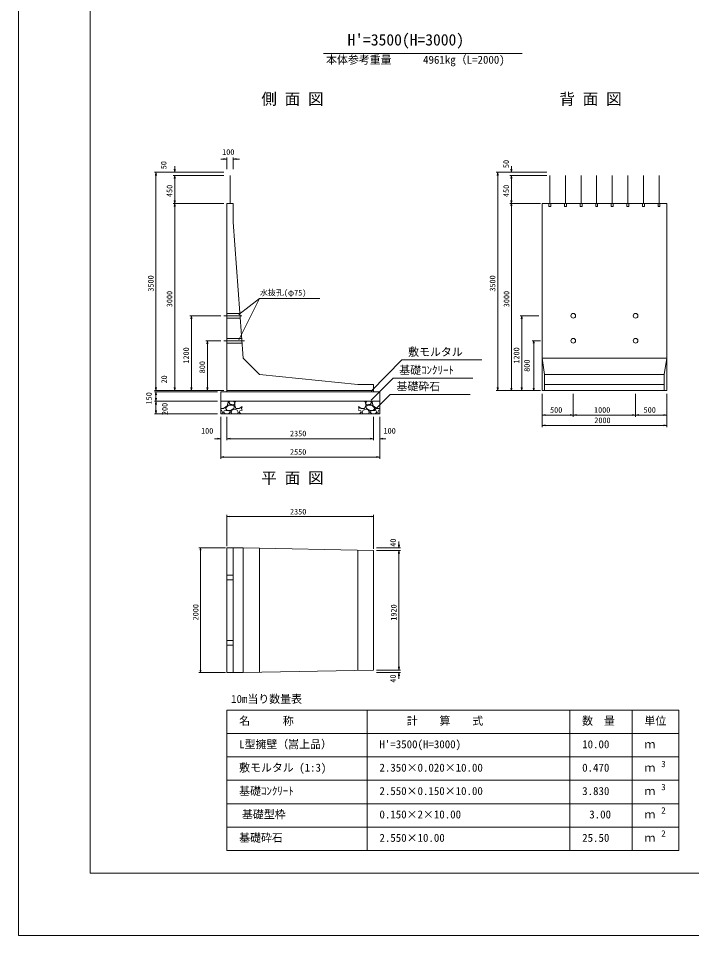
# Model space of a CAD drawing. Units: millimetres on the paper. Extents: x 0 to 841, y 0 to 594.
# Drawn here: x 0 to 216, y 0 to 294.1 of the extents above; entities that cross this region are included whole.
import ezdxf
from ezdxf.enums import TextEntityAlignment as Align

# ---------------------------------------------------------------- set-up
doc = ezdxf.new("R2010")
doc.units = ezdxf.units.MM
for name, color, linetype, lineweight in [('0_2', 7, 'Continuous', 9), ('D-MTR-FRAM（材料表図枠）', 2, 'Continuous', 18), ('D-STR-DIM（寸法）', 7, 'Continuous', 18), ('D-STR-HTXT（旗揚げ）', 7, 'Continuous', 18), ('D-STR-STR1（構造物）', 7, 'Continuous', 18), ('D-STR-STRn（構造物）', 7, 'Continuous', 18), ('D-STR（構造物外形線）', 1, 'Continuous', 18), ('D-TTL(外枠）', 2, 'Continuous', 18), ('DEFPOINTS_3', 8, 'Continuous', 18)]:
    doc.layers.add(name, color=color, linetype=linetype, lineweight=lineweight)
for name, color, linetype in [('D-MTR-TXT(文字列）', 7, 'Continuous'), ('D-MTR（材料表タイトル）', 7, 'Continuous'), ('D-STR-TXT（文字）', 7, 'Continuous'), ('D-TTL-TXT（文字）', 7, 'Continuous')]:
    doc.layers.add(name, color=color, linetype=linetype)
doc.styles.add('ＭＳ ゴシック', font='')
doc.styles.get('ＭＳ ゴシック').set_extended_font_data('MS Gothic')

msp = doc.modelspace()

# ---------------------------------------------------------------- linework, layer by layer
at = {"layer": '0_2'}
for p, q in [((65.907, 249.18), (66.907, 249.014)), ((66.907, 249.014), (65.907, 248.847)), ((66.907, 249.014), (65.907, 249.014)), ((68.907, 249.014), (69.907, 249.18)), ((69.907, 248.847), (68.907, 249.014)), ((68.907, 249.014), (69.907, 249.014)), ((43.985, 243.766), (44.152, 244.766)), ((44.152, 244.766), (44.319, 243.766)), ((44.152, 244.766), (44.152, 243.766)), ((50.146, 244.766), (49.979, 245.766)), ((50.312, 245.766), (50.146, 244.766)), ((50.146, 244.766), (50.146, 245.766)), ((153.61, 243.766), (153.776, 244.766)), ((153.776, 244.766), (153.943, 243.766)), ((153.776, 244.766), (153.776, 243.766)), ((158.142, 244.766), (157.975, 245.766)), ((158.308, 245.766), (158.142, 244.766)), ((158.142, 244.766), (158.142, 245.766)), ((49.979, 242.766), (50.146, 243.766)), ((50.146, 243.766), (50.312, 242.766)), ((50.146, 243.766), (50.146, 242.766)), ((157.975, 242.766), (158.142, 243.766)), ((158.142, 243.766), (158.308, 242.766)), ((158.142, 243.766), (158.142, 242.766)), ((50.146, 234.766), (49.979, 235.766)), ((50.312, 235.766), (50.146, 234.766)), ((50.146, 234.766), (50.146, 235.766)), ((158.142, 234.766), (157.975, 235.766)), ((158.308, 235.766), (158.142, 234.766)), ((158.142, 234.766), (158.142, 235.766)), ((49.979, 233.766), (50.146, 234.766)), ((50.146, 234.766), (50.312, 233.766)), ((50.146, 234.766), (50.146, 233.766)), ((158.017, 234.016), (158.142, 234.766)), ((158.142, 234.766), (158.267, 234.016)), ((55.324, 197.766), (55.491, 198.766)), ((55.491, 198.766), (55.658, 197.766)), ((55.491, 198.766), (55.491, 197.766)), ((161.284, 197.766), (161.451, 198.766)), ((161.451, 198.766), (161.617, 197.766)), ((161.451, 198.766), (161.451, 197.766)), ((60.482, 189.766), (60.648, 190.766)), ((60.648, 190.766), (60.815, 189.766)), ((60.648, 190.766), (60.648, 189.766)), ((165.191, 190.016), (165.316, 190.766)), ((165.316, 190.766), (165.441, 190.016)), ((44.152, 174.766), (43.985, 175.766)), ((43.985, 173.366), (44.152, 174.366)), ((44.319, 175.766), (44.152, 174.766)), ((44.152, 174.766), (44.152, 175.766)), ((44.152, 174.366), (44.319, 173.366)), ((44.152, 174.366), (44.152, 173.366)), ((50.146, 174.766), (49.979, 175.766)), ((50.312, 175.766), (50.146, 174.766)), ((50.146, 174.766), (50.146, 175.766)), ((55.491, 174.766), (55.324, 175.766)), ((55.658, 175.766), (55.491, 174.766)), ((55.491, 174.766), (55.491, 175.766)), ((60.648, 174.766), (60.482, 175.766)), ((60.815, 175.766), (60.648, 174.766)), ((60.648, 174.766), (60.648, 175.766)), ((153.776, 174.766), (153.61, 175.766)), ((153.943, 175.766), (153.776, 174.766)), ((153.776, 174.766), (153.776, 175.766)), ((158.142, 174.766), (158.017, 175.516)), ((158.267, 175.516), (158.142, 174.766)), ((161.451, 174.766), (161.284, 175.766)), ((161.617, 175.766), (161.451, 174.766)), ((161.451, 174.766), (161.451, 175.766)), ((165.316, 174.766), (165.191, 175.516)), ((165.441, 175.516), (165.316, 174.766)), ((44.152, 171.366), (43.985, 172.366)), ((43.985, 170.366), (44.152, 171.366)), ((44.319, 172.366), (44.152, 171.366)), ((44.152, 171.366), (44.152, 172.366)), ((44.152, 171.366), (44.319, 170.366)), ((44.152, 171.366), (44.152, 170.366)), ((44.152, 167.366), (43.985, 168.366)), ((44.319, 168.366), (44.152, 167.366)), ((44.152, 167.366), (44.152, 168.366)), ((168.005, 166.911), (169.005, 167.077)), ((169.005, 166.744), (168.005, 166.911)), ((168.005, 166.911), (169.005, 166.911)), ((177.005, 167.077), (178.005, 166.911)), ((178.005, 166.911), (177.005, 166.744)), ((178.005, 166.911), (177.005, 166.911)), ((178.005, 166.911), (179.005, 167.077)), ((179.005, 166.744), (178.005, 166.911)), ((178.005, 166.911), (179.005, 166.911)), ((197.005, 167.077), (198.005, 166.911)), ((198.005, 166.911), (197.005, 166.744)), ((198.005, 166.911), (197.005, 166.911)), ((198.005, 166.911), (199.005, 167.077)), ((199.005, 166.744), (198.005, 166.911)), ((198.005, 166.911), (199.005, 166.911)), ((207.005, 167.077), (208.005, 166.911)), ((208.005, 166.911), (207.005, 166.744)), ((208.005, 166.911), (207.005, 166.911)), ((168.005, 163.59), (169.005, 163.757)), ((169.005, 163.423), (168.005, 163.59)), ((168.005, 163.59), (169.005, 163.59)), ((207.005, 163.757), (208.005, 163.59)), ((208.005, 163.59), (207.005, 163.423)), ((208.005, 163.59), (207.005, 163.59)), ((63.907, 159.51), (64.907, 159.343)), ((64.907, 159.343), (63.907, 159.176)), ((64.907, 159.343), (63.907, 159.343)), ((66.907, 159.343), (67.907, 159.51)), ((67.907, 159.176), (66.907, 159.343)), ((66.907, 159.343), (67.907, 159.343)), ((112.907, 159.51), (113.907, 159.343)), ((113.907, 159.343), (112.907, 159.176)), ((113.907, 159.343), (112.907, 159.343)), ((115.907, 159.343), (116.907, 159.51)), ((116.907, 159.176), (115.907, 159.343)), ((115.907, 159.343), (116.907, 159.343)), ((64.907, 153.439), (65.907, 153.606)), ((65.907, 153.272), (64.907, 153.439)), ((64.907, 153.439), (65.907, 153.439)), ((114.907, 153.606), (115.907, 153.439)), ((115.907, 153.439), (114.907, 153.272)), ((115.907, 153.439), (114.907, 153.439)), ((66.907, 134.4), (67.657, 134.525)), ((67.657, 134.275), (66.907, 134.4)), ((113.157, 134.525), (113.907, 134.4)), ((113.907, 134.4), (113.157, 134.275)), ((58.308, 123.6), (58.433, 124.35)), ((58.433, 124.35), (58.558, 123.6)), ((122.065, 124.35), (121.898, 125.35)), ((121.898, 122.55), (122.065, 123.55)), ((122.232, 125.35), (122.065, 124.35)), ((122.065, 124.35), (122.065, 125.35)), ((122.065, 123.55), (122.232, 122.55)), ((122.065, 123.55), (122.065, 122.55)), ((122.065, 85.15), (121.898, 86.15)), ((122.232, 86.15), (122.065, 85.15)), ((122.065, 85.15), (122.065, 86.15)), ((58.433, 84.35), (58.308, 85.1)), ((58.558, 85.1), (58.433, 84.35)), ((121.898, 83.35), (122.065, 84.35)), ((122.065, 84.35), (122.232, 83.35)), ((122.065, 84.35), (122.065, 83.35))]:
    msp.add_line(p, q, dxfattribs=at)
at = {"layer": '0_2', "lineweight": 18}
for p, q in [((158.142, 234.766), (158.142, 234.666)), ((165.316, 190.766), (165.316, 190.666)), ((158.142, 174.766), (158.142, 174.866)), ((165.316, 174.766), (165.316, 174.866)), ((66.907, 134.4), (67.007, 134.4)), ((113.907, 134.4), (113.807, 134.4)), ((58.433, 124.35), (58.433, 124.25)), ((58.433, 84.35), (58.433, 84.45))]:
    msp.add_line(p, q, dxfattribs=at)
at = {"layer": 'D-MTR-FRAM（材料表図枠）'}
for p, q in [((66.907, 72.316), (211.907, 72.316)), ((66.907, 27.316), (66.907, 72.316)), ((111.907, 27.316), (111.907, 72.316)), ((176.907, 27.316), (176.907, 72.316)), ((196.907, 27.316), (196.907, 72.316)), ((211.907, 27.316), (211.907, 72.316)), ((66.907, 64.816), (211.907, 64.816)), ((66.907, 57.316), (211.907, 57.316)), ((66.907, 49.816), (211.907, 49.816)), ((66.907, 42.316), (211.907, 42.316)), ((66.907, 34.816), (211.907, 34.816)), ((66.907, 27.316), (211.907, 27.316))]:
    msp.add_line(p, q, dxfattribs=at)
at = {"layer": 'D-STR-DIM（寸法）'}
for p, q in [((65.907, 249.014), (64.907, 249.014)), ((66.907, 245.766), (66.907, 249.514)), ((68.907, 245.766), (68.907, 249.514)), ((69.907, 249.014), (70.907, 249.014)), ((65.907, 244.766), (43.652, 244.766)), ((65.907, 244.766), (49.646, 244.766)), ((50.146, 245.766), (50.146, 246.766)), ((169.505, 244.766), (153.276, 244.766)), ((169.505, 244.766), (157.642, 244.766)), ((158.142, 245.766), (158.142, 246.766)), ((44.152, 175.766), (44.152, 243.766)), ((65.907, 243.766), (49.646, 243.766)), ((50.146, 235.766), (50.146, 242.766)), ((153.776, 243.766), (153.776, 175.766)), ((169.505, 243.766), (157.642, 243.766)), ((169.505, 243.766), (157.642, 243.766)), ((158.142, 242.766), (158.142, 241.766)), ((158.142, 235.766), (158.142, 242.766)), ((65.907, 234.766), (49.646, 234.766)), ((65.907, 234.766), (49.646, 234.766)), ((50.146, 233.766), (50.146, 175.766)), ((167.005, 234.766), (157.642, 234.766)), ((167.505, 234.766), (157.642, 234.766)), ((158.142, 234.666), (158.142, 174.866)), ((64.907, 198.766), (54.991, 198.766)), ((55.491, 197.766), (55.491, 175.766)), ((167.005, 198.766), (160.951, 198.766)), ((161.451, 175.766), (161.451, 197.766)), ((64.907, 190.766), (60.148, 190.766)), ((60.648, 189.766), (60.648, 175.766)), ((167.505, 190.766), (164.816, 190.766)), ((165.316, 174.866), (165.316, 190.666)), ((44.152, 175.766), (44.152, 176.766)), ((65.907, 174.766), (43.652, 174.766)), ((65.907, 174.766), (43.652, 174.766)), ((63.907, 174.366), (43.652, 174.366)), ((65.907, 174.766), (54.991, 174.766)), ((167.005, 174.766), (153.276, 174.766)), ((167.505, 174.766), (157.642, 174.766)), ((168.005, 173.766), (168.005, 163.09)), ((178.005, 173.766), (178.005, 166.411)), ((198.005, 173.766), (198.005, 166.411)), ((208.005, 173.766), (208.005, 163.09)), ((63.907, 171.366), (43.652, 171.366)), ((44.152, 173.366), (44.152, 172.366)), ((44.152, 170.366), (44.152, 168.366)), ((63.907, 167.366), (43.652, 167.366)), ((64.907, 166.366), (64.907, 152.939)), ((66.907, 166.366), (66.907, 158.843)), ((113.907, 166.366), (113.907, 158.843)), ((115.907, 166.366), (115.907, 152.939)), ((169.005, 166.911), (177.005, 166.911)), ((179.005, 166.911), (197.005, 166.911)), ((199.005, 166.911), (207.005, 166.911)), ((169.005, 163.59), (207.005, 163.59)), ((63.907, 159.343), (62.907, 159.343)), ((67.907, 159.343), (112.907, 159.343)), ((116.907, 159.343), (117.907, 159.343)), ((114.907, 153.439), (65.907, 153.439)), ((66.407, 124.35), (57.933, 124.35)), ((58.433, 84.45), (58.433, 124.25)), ((114.904, 124.35), (122.565, 124.35)), ((114.907, 123.55), (122.565, 123.55)), ((122.065, 125.35), (122.065, 126.35)), ((122.065, 122.55), (122.065, 86.15)), ((66.407, 84.35), (57.933, 84.35)), ((114.907, 85.15), (122.565, 85.15)), ((114.908, 84.35), (122.565, 84.35)), ((122.065, 83.35), (122.065, 82.35))]:
    msp.add_line(p, q, dxfattribs=at)
at = {"layer": 'D-STR-HTXT（旗揚げ）'}
for p, q in [((97.879, 282.879), (161.662, 282.879)), ((70.681, 199.15), (77.395, 204.268)), ((70.681, 191.084), (77.395, 204.268)), ((96.693, 204.268), (77.395, 204.268)), ((113.128, 174.6), (123.045, 184.613)), ((148.643, 184.613), (123.045, 184.613)), ((113.128, 171.664), (120.188, 178.792)), ((145.786, 178.792), (120.188, 178.792)), ((114.269, 168.487), (119.3, 173.567)), ((144.899, 173.567), (119.3, 173.567)), ((66.907, 124.85), (66.907, 134.9)), ((113.807, 134.4), (67.007, 134.4)), ((113.907, 124.05), (113.907, 134.9))]:
    msp.add_line(p, q, dxfattribs=at)
at = {"layer": 'D-STR-STR1（構造物）', "color": 4}
msp.add_line((67.907, 234.766), (67.907, 243.766), dxfattribs=at)
at = {"layer": 'D-STR-STRn（構造物）'}
for p, q in [((65.907, 198.766), (71.69, 198.766)), ((66.907, 199.516), (71.053, 199.516)), ((66.907, 198.016), (71.163, 198.016)), ((66.907, 191.516), (71.641, 191.516)), ((65.907, 190.766), (72.505, 190.766)), ((66.907, 190.016), (71.751, 190.016)), ((64.907, 167.366), (64.907, 174.366)), ((64.907, 174.366), (115.907, 174.366)), ((66.907, 174.766), (66.907, 174.366)), ((113.907, 174.766), (113.907, 174.366)), ((115.907, 167.366), (115.907, 174.366)), ((64.907, 171.366), (115.907, 171.366)), ((66.947, 169.839), (67.347, 171.089)), ((67.347, 171.087), (67.177, 171.366)), ((67.496, 170.987), (67.896, 170.387)), ((67.875, 171.366), (67.497, 170.988)), ((69, 171.339), (68.823, 171.366)), ((69.399, 170.984), (68.999, 171.334)), ((69.143, 170.236), (69.393, 170.686)), ((69.396, 170.687), (69.396, 170.987)), ((69.447, 171.036), (69.397, 169.986)), ((69.808, 171.366), (69.449, 171.037)), ((111.005, 171.366), (111.364, 171.037)), ((111.366, 171.036), (111.416, 169.986)), ((111.414, 170.984), (111.814, 171.334)), ((111.417, 170.687), (111.417, 170.987)), ((111.67, 170.236), (111.42, 170.686)), ((111.813, 171.339), (111.99, 171.366)), ((113.317, 170.987), (112.917, 170.387)), ((112.939, 171.366), (113.317, 170.988)), ((113.466, 171.087), (113.636, 171.366)), ((113.866, 169.839), (113.466, 171.089)), ((64.907, 169.03), (65.845, 168.985)), ((64.907, 168.645), (65.195, 168.537)), ((65.197, 168.537), (65.497, 167.887)), ((65.312, 167.366), (65.498, 167.885)), ((65.846, 168.998), (66.946, 169.848)), ((65.846, 167.887), (65.996, 168.287)), ((66.328, 167.366), (65.847, 167.891)), ((66.95, 168.383), (66, 168.283)), ((66.498, 169.134), (67.398, 170.134)), ((66.848, 168.537), (66.498, 169.137)), ((68.094, 168.443), (66.844, 168.543)), ((67.945, 168.138), (66.945, 168.388)), ((67.396, 170.137), (68.696, 170.137)), ((67.998, 167.884), (67.548, 167.384)), ((67.897, 170.386), (69.147, 170.236)), ((67.997, 167.888), (67.947, 168.138)), ((69.15, 168.981), (68.1, 168.431)), ((68.246, 167.887), (68.47, 167.366)), ((68.298, 167.888), (68.598, 168.588)), ((68.597, 168.587), (69.397, 168.837)), ((68.696, 170.141), (69.346, 169.691)), ((69.345, 169.688), (69.145, 168.988)), ((69.395, 168.837), (70.195, 168.537)), ((69.396, 169.987), (69.796, 169.037)), ((69.795, 169.035), (70.845, 168.985)), ((70.197, 168.537), (70.497, 167.887)), ((70.312, 167.366), (70.498, 167.885)), ((70.846, 168.998), (71.748, 169.695)), ((70.846, 167.887), (70.996, 168.287)), ((71.328, 167.366), (70.847, 167.891)), ((71.748, 168.361), (71, 168.283)), ((71.498, 169.134), (71.748, 169.411)), ((71.748, 168.708), (71.498, 169.137)), ((109.968, 168.998), (109.065, 169.695)), ((109.315, 169.134), (109.065, 169.411)), ((109.065, 168.708), (109.316, 169.137)), ((109.065, 168.361), (109.813, 168.283)), ((109.485, 167.366), (109.967, 167.891)), ((109.967, 167.887), (109.817, 168.287)), ((111.019, 169.035), (109.969, 168.985)), ((110.616, 168.537), (110.316, 167.887)), ((110.501, 167.366), (110.316, 167.885)), ((111.418, 168.837), (110.618, 168.537)), ((111.417, 169.987), (111.017, 169.037)), ((112.216, 168.587), (111.416, 168.837)), ((112.117, 170.141), (111.467, 169.691)), ((111.468, 169.688), (111.668, 168.988)), ((111.663, 168.981), (112.713, 168.431)), ((112.916, 170.386), (111.666, 170.236)), ((113.417, 170.137), (112.117, 170.137)), ((112.515, 167.888), (112.215, 168.588)), ((112.567, 167.887), (112.343, 167.366)), ((112.719, 168.443), (113.969, 168.543)), ((112.815, 167.884), (113.265, 167.384)), ((112.816, 167.888), (112.866, 168.138)), ((112.868, 168.138), (113.868, 168.388)), ((114.315, 169.134), (113.415, 170.134)), ((113.863, 168.383), (114.813, 168.283)), ((114.968, 168.998), (113.868, 169.848)), ((113.966, 168.537), (114.316, 169.137)), ((114.485, 167.366), (114.967, 167.891)), ((114.967, 167.887), (114.817, 168.287)), ((115.907, 169.03), (114.969, 168.985)), ((115.616, 168.537), (115.316, 167.887)), ((115.501, 167.366), (115.316, 167.885)), ((115.907, 168.645), (115.618, 168.537)), ((64.907, 167.366), (115.907, 167.366)), ((67.544, 167.39), (67.264, 167.366)), ((113.269, 167.39), (113.549, 167.366))]:
    msp.add_line(p, q, dxfattribs=at)
at = {"layer": 'D-STR（構造物外形線）', "color": 4}
for p, q in [((170.505, 234.766), (170.505, 243.766)), ((175.505, 234.766), (175.505, 243.766)), ((180.505, 234.766), (180.505, 243.766)), ((185.505, 234.766), (185.505, 243.766)), ((190.505, 234.766), (190.505, 243.766)), ((195.505, 234.766), (195.505, 243.766)), ((200.505, 234.766), (200.505, 243.766)), ((205.505, 234.766), (205.505, 243.766))]:
    msp.add_line(p, q, dxfattribs=at)
at = {"layer": 'D-STR（構造物外形線）'}
for p, q in [((66.907, 234.766), (66.907, 174.766)), ((66.907, 234.766), (68.907, 234.766)), ((68.907, 234.766), (68.907, 228.766)), ((168.005, 234.766), (208.005, 234.766)), ((168.005, 234.766), (168.005, 174.766)), ((170.205, 233.766), (170.205, 234.766)), ((170.205, 233.766), (170.805, 233.766)), ((170.805, 233.766), (170.805, 234.766)), ((175.205, 233.766), (175.205, 234.766)), ((175.205, 233.766), (175.805, 233.766)), ((175.805, 233.766), (175.805, 234.766)), ((180.205, 233.766), (180.205, 234.766)), ((180.205, 233.766), (180.805, 233.766)), ((180.805, 233.766), (180.805, 234.766)), ((185.205, 233.766), (185.205, 234.766)), ((185.205, 233.766), (185.805, 233.766)), ((185.805, 233.766), (185.805, 234.766)), ((190.205, 233.766), (190.205, 234.766)), ((190.205, 233.766), (190.805, 233.766)), ((190.805, 233.766), (190.805, 234.766)), ((195.205, 233.766), (195.205, 234.766)), ((195.205, 233.766), (195.805, 233.766)), ((195.805, 233.766), (195.805, 234.766)), ((200.205, 233.766), (200.205, 234.766)), ((200.205, 233.766), (200.805, 233.766)), ((200.805, 233.766), (200.805, 234.766)), ((205.205, 233.766), (205.205, 234.766)), ((205.205, 233.766), (205.805, 233.766)), ((205.805, 233.766), (205.805, 234.766)), ((208.005, 234.766), (208.005, 174.766)), ((68.907, 228.766), (72.107, 185.166)), ((72.107, 185.166), (77.307, 179.966)), ((168.005, 185.166), (208.005, 185.166)), ((168.005, 185.166), (168.805, 179.97)), ((208.005, 185.17), (207.205, 179.97)), ((77.307, 179.966), (108.907, 176.766)), ((168.805, 174.768), (168.805, 179.97)), ((168.805, 179.966), (207.205, 179.966)), ((207.205, 174.768), (207.205, 179.97)), ((108.907, 176.766), (113.907, 176.766)), ((113.907, 176.766), (113.907, 174.766)), ((168.805, 176.766), (207.205, 176.766)), ((113.907, 174.766), (66.907, 174.766)), ((168.005, 174.766), (208.005, 174.766)), ((72.107, 124.35), (66.907, 124.35)), ((66.907, 84.35), (66.907, 124.35)), ((68.907, 84.35), (68.907, 124.35)), ((72.107, 124.35), (113.907, 123.55)), ((72.107, 84.35), (72.107, 124.35)), ((77.307, 84.45), (77.307, 124.251)), ((108.907, 85.055), (108.907, 123.646)), ((113.907, 85.15), (113.907, 123.55)), ((68.907, 115.6), (66.907, 115.6)), ((68.907, 114.1), (66.907, 114.1)), ((68.907, 94.6), (66.907, 94.6)), ((68.907, 93.1), (66.907, 93.1)), ((72.107, 84.35), (66.907, 84.35)), ((113.907, 85.15), (72.107, 84.35))]:
    msp.add_line(p, q, dxfattribs=at)
at = {"layer": 'D-STR（構造物外形線）', "color": 7}
for centre in [(178.005, 198.766), (198.005, 198.766), (178.005, 190.766), (198.005, 190.766)]:
    msp.add_circle(centre, 0.75, dxfattribs=at)
at = {"layer": 'D-TTL(外枠）'}
for p, q in [((23, 20), (23, 574)), ((818, 20), (23, 20))]:
    msp.add_line(p, q, dxfattribs=at)
at = {"layer": 'DEFPOINTS_3'}
for q in [(0, 594), (841, 0)]:
    msp.add_line((0, 0), q, dxfattribs=at)

# ---------------------------------------------------------------- texts
at = {"layer": 'D-MTR-TXT(文字列）', "style": 'ＭＳ ゴシック'}
for s, height, p in [('本体参考重量', 2.566, (98.709, 278.812)), ('4961kg（L=2000)', 2.566, (129.829, 278.812)), ('名\u3000\u3000\u3000称', 2.566, (70.829, 66.816)), ('計\u3000\u3000算\u3000\u3000式', 2.566, (124.607, 66.816)), ('数\u3000量', 2.566, (180.829, 66.816)), ('単位', 2.566, (200.829, 66.816)), ('L型擁壁（嵩上品）', 2.566, (70.829, 59.316)), ("H'=3500(H=3000)", 2.566, (115.829, 59.316)), ('10.00', 2.566, (180.856, 59.316)), ('ｍ', 2.566, (200.829, 59.316)), ('3', 2.053, (206.231, 53.416)), ('敷モルタル (1:3)', 2.566, (70.829, 51.816)), ('2.350×0.020×10.00', 2.566, (115.829, 51.816)), ('0.470', 2.566, (180.856, 51.816)), ('ｍ', 2.566, (200.829, 51.816)), ('基礎ｺﾝｸﾘｰﾄ', 2.566, (70.829, 44.316)), ('2.550×0.150×10.00', 2.566, (115.829, 44.316)), ('3.830', 2.566, (180.856, 44.316)), ('3', 2.053, (206.231, 46.016)), ('ｍ', 2.566, (200.829, 44.316)), ('基礎型枠', 2.566, (71.729, 36.816)), ('0.150×2×10.00', 2.566, (115.829, 36.816)), ('3.00', 2.566, (183.13, 36.816)), ('ｍ', 2.566, (200.829, 36.816)), ('2', 2.053, (206.231, 38.516)), ('基礎砕石', 2.566, (70.829, 29.316)), ('2.550×10.00', 2.566, (115.829, 29.316)), ('25.50', 2.566, (180.856, 29.316)), ('2', 2.053, (206.231, 31.116)), ('ｍ', 2.566, (200.829, 29.316))]:
    msp.add_text(s, height=height, dxfattribs=at).set_placement(p, align=Align.BOTTOM_LEFT)
at = {"layer": 'D-MTR（材料表タイトル）', "style": 'ＭＳ ゴシック'}
msp.add_text('10m当り数量表', height=2.566, dxfattribs=at).set_placement((68.249, 73.841), align=Align.BOTTOM_LEFT)
at = {"layer": 'D-STR-DIM（寸法）', "style": 'ＭＳ ゴシック'}
for s, p in [('100', (65.375, 249.814)), ('500', (170.562, 167.111)), ('1000', (184.661, 167.111)), ('500', (200.562, 167.111)), ('2000', (184.743, 163.79)), ('100', (58.611, 160.398)), ('2350', (87.145, 159.543)), ('100', (117.139, 160.398)), ('2550', (87.145, 153.639))]:
    msp.add_text(s, height=1.833, dxfattribs=at).set_placement(p, align=Align.BOTTOM_LEFT)
for s, p in [('50', (48.065, 245.757)), ('50', (157.928, 246.131)), ('450', (49.946, 236.842)), ('450', (157.942, 236.842)), ('3500', (43.952, 206.51)), ('3500', (153.576, 206.51)), ('3000', (49.946, 201.51)), ('3000', (158.042, 201.51)), ('1200', (55.291, 183.422)), ('1200', (161.251, 183.422)), ('800', (60.448, 180.323)), ('800', (164.602, 180.793)), ('20', (48.243, 177.047)), ('150', (43.352, 170.334)), ('200', (48.402, 166.916)), ('40', (121.651, 124.703)), ('2000', (58.333, 101.089)), ('1920', (121.865, 101.006)), ('40', (121.651, 81.12))]:
    msp.add_text(s, height=1.833, rotation=90, dxfattribs=at).set_placement(p, align=Align.BOTTOM_LEFT)
at = {"layer": 'D-STR-HTXT（旗揚げ）', "style": 'ＭＳ ゴシック'}
msp.add_text('2350', height=1.833, dxfattribs=at).set_placement((87.145, 134.5), align=Align.BOTTOM_LEFT)
at = {"layer": 'D-STR-TXT（文字）', "style": 'ＭＳ ゴシック'}
for s, height, p in [('側 面 図', 3.666, (77.938, 265.362)), ('背 面 図', 3.666, (173.55, 265.362)), ('水抜孔(φ75)', 1.833, (77.465, 204.703)), ('敷モルタル', 2.566, (125.045, 185.113)), ('基礎ｺﾝｸﾘｰﾄ', 2.566, (122.188, 179.292)), ('基礎砕石', 2.566, (121.3, 174.067)), ('平 面 図', 3.666, (77.944, 143.848))]:
    msp.add_text(s, height=height, dxfattribs=at).set_placement(p, align=Align.BOTTOM_LEFT)
at = {"layer": 'D-TTL-TXT（文字）', "style": 'ＭＳ ゴシック'}
msp.add_text("H'=3500(H=3000)", height=3.666, dxfattribs=at).set_placement((105.577, 284.328), align=Align.BOTTOM_LEFT)

doc.saveas('drawing.dxf')
